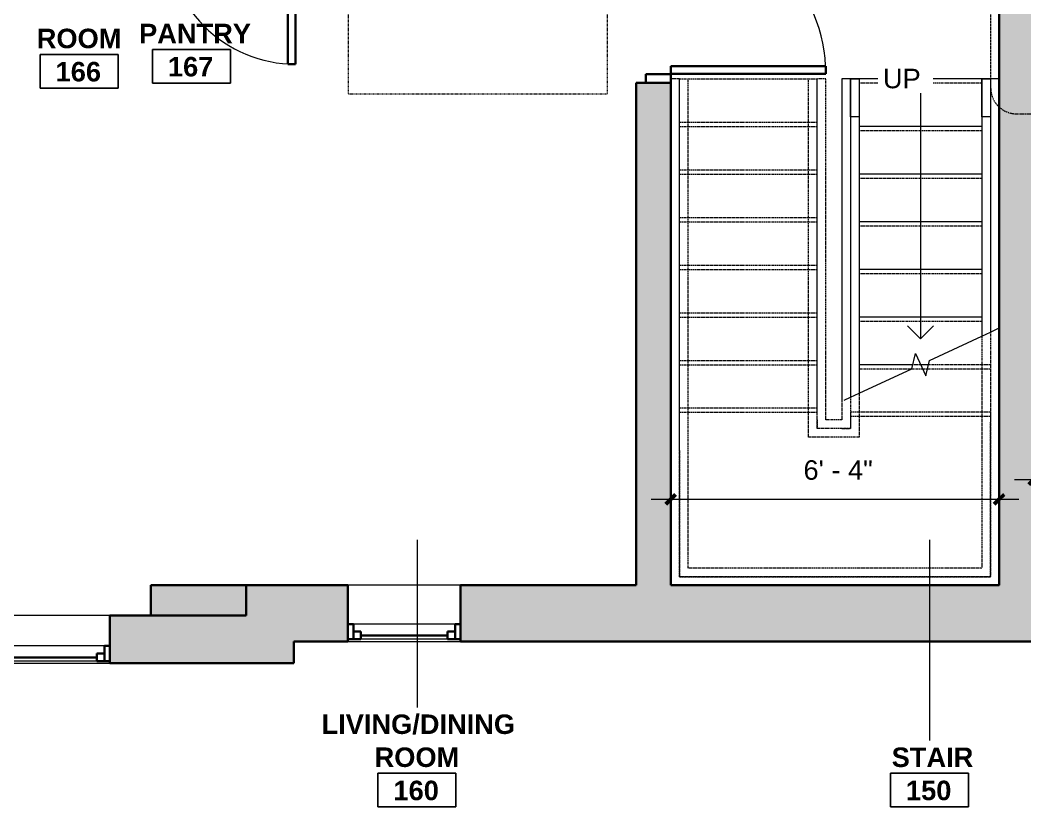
# Model space of a CAD drawing. Header units: inches. Extents: x -545 to 1083, y -2066 to -269.
# Drawn here: x -336.8 to -104.7, y -1958.7 to -1777.1 of the extents above; entities that cross this region are included whole.
import ezdxf

# ---------------------------------------------------------------- set-up
doc = ezdxf.new("R2010")
doc.units = ezdxf.units.IN
doc.header["$MEASUREMENT"] = 0
for name, pattern in [('Dash', [0.25, 0.125, -0.125]), ('Dash Dot 3_16_', [0.3125, 0.1875, -0.0625, 0, -0.0625]), ('Overhead 1_16_', [0.101562, 0.0625, -0.039062])]:
    doc.linetypes.add(name, pattern=pattern)
for name, color, linetype, lineweight in [('A-ANNO-DIMS', 211, 'Continuous', 9), ('A-ANNO-DIMS-48', 211, 'Continuous', 9), ('A-ANNO-SYMB', 150, 'Continuous', 9), ('A-AREA-IDEN', 2, 'Continuous', 9), ('A-DOOR', 31, 'Continuous', 18), ('A-DOOR-FRAM', 31, 'Continuous', 30), ('A-FLOR-HRAL', 11, 'Continuous', 9), ('A-GENM', 13, 'Continuous', 18), ('A-GLAZ', 151, 'Continuous', 18), ('A-WALL', 113, 'Continuous', 18), ('A-WALL-PATT', 111, 'Continuous', 18), ('I-WALL', 2, 'Continuous', 18), ('S-STRS', 31, 'Continuous', 18), ('S-STRS-ANNO', 31, 'Continuous', 9), ('S-STRS-IDEN', 31, 'Continuous', 9), ('S-STRS-MBND', 31, 'Continuous', 18)]:
    doc.layers.add(name, color=color, linetype=linetype, lineweight=lineweight)
doc.styles.add('Arial', font='arial.ttf', dxfattribs={"height": 4.5})
doc.styles.add('Swis721 Lt BT', font='swissl.ttf', dxfattribs={"height": 4.5})
doc.styles.add('Swis721 Lt BT_B', font='', dxfattribs={"height": 4.5})
doc.styles.get('Swis721 Lt BT_B').set_extended_font_data('Swis721 Lt BT', bold=True)
doc.dimstyles.new('OTJ_-_3_32__Linear__1_2__Tolerance', dxfattribs={"dimscale": 12, "dimtxt": 4.748918, "dimasz": 0.1875, "dimexe": 0.375, "dimexo": 0.25, "dimgap": 0.25, "dimtad": 1, "dimdec": 1, "dimrnd": 0.5, "dimzin": 3, "dimdsep": 46, "dimlunit": 4, "dimtxsty": 'Swis721 Lt BT', "dimblk1": 'OBLIQUE', "dimblk2": 'OBLIQUE', "dimsah": 1, "dimcen": 0.09, "dimdle": 0.375, "dimazin": 0, "dimtfac": 1, "dimtdec": 4, "dimtix": 1, "dimtmove": 0, "dimatfit": 3, "dimfxl": 1, "dimtvp": 1, "dimfrac": 2, "dimtolj": 1, "dimtzin": 0, "dimarcsym": 2})

# ---------------------------------------------------------------- blocks, each defined once
blk = doc.blocks.new('Top Rail Type - Top Rail_Internal_-5057285-1ST FLOOR - CONSTRUCTION')
at = {"layer": 'A-FLOR-HRAL'}
for p, q in [((-145, -1790.64), (-143, -1790.64)), ((-145, -1799.44), (-145, -1790.64)), ((-143, -1790.64), (-143, -1799.44)), ((-143, -1799.44), (-145, -1799.44))]:
    blk.add_line(p, q, dxfattribs=at)
blk = doc.blocks.new('Top Rail Type - Top Rail_Internal_-V1-1ST FLOOR - CONSTRUCTION')
at = {"layer": 'A-FLOR-HRAL', "linetype": 'Overhead 1_16_'}
for p, q in [((-154.74, -1790.64), (-152.74, -1790.64)), ((-154.74, -1867.64), (-154.74, -1790.64)), ((-152.74, -1867.64), (-152.74, -1790.64)), ((-143, -1863.24), (-143, -1867.64)), ((-145, -1864.17), (-145, -1867.64)), ((-154.74, -1873.4), (-154.74, -1867.64)), ((-152.74, -1871.4), (-152.74, -1867.64)), ((-145, -1867.64), (-145, -1871.4)), ((-143, -1867.64), (-143, -1873.4)), ((-145, -1871.4), (-152.74, -1871.4)), ((-143, -1873.4), (-154.74, -1873.4))]:
    blk.add_line(p, q, dxfattribs=at)
at = {"layer": 'A-FLOR-HRAL'}
for p, q in [((-143, -1790.64), (-145, -1790.64)), ((-145, -1790.64), (-145, -1864.17)), ((-143, -1790.64), (-143, -1863.24)), ((-145, -1864.17), (-143, -1863.24))]:
    blk.add_line(p, q, dxfattribs=at)
blk = doc.blocks.new('Top Rail Type - Top Rail_Internal_-5057302-1ST FLOOR - CONSTRUCTION')
at = {"layer": 'A-FLOR-HRAL'}
for p, q in [((-114.68, -1790.64), (-112.68, -1790.64)), ((-114.68, -1799.44), (-114.68, -1790.64)), ((-112.68, -1790.64), (-112.68, -1799.44)), ((-112.68, -1799.44), (-114.68, -1799.44))]:
    blk.add_line(p, q, dxfattribs=at)
blk = doc.blocks.new('Top Rail Type - Top Rail_Internal_-V2-1ST FLOOR - CONSTRUCTION')
at = {"layer": 'A-FLOR-HRAL', "linetype": 'Overhead 1_16_'}
for p, q in [((-184.53, -1790.64), (-182.53, -1790.64)), ((-184.53, -1878.64), (-184.53, -1790.64)), ((-182.53, -1878.64), (-182.53, -1790.64)), ((-112.68, -1849.1), (-112.68, -1867.64)), ((-114.68, -1850.04), (-114.68, -1867.64)), ((-114.68, -1867.64), (-114.68, -1903.64)), ((-112.68, -1867.64), (-112.68, -1905.64)), ((-184.53, -1905.64), (-184.53, -1878.64)), ((-182.53, -1903.64), (-182.53, -1878.64)), ((-114.68, -1903.64), (-182.53, -1903.64)), ((-112.68, -1905.64), (-184.53, -1905.64))]:
    blk.add_line(p, q, dxfattribs=at)
at = {"layer": 'A-FLOR-HRAL'}
for p, q in [((-112.68, -1790.64), (-114.68, -1790.64)), ((-114.68, -1790.64), (-114.68, -1850.04)), ((-112.68, -1790.64), (-112.68, -1849.1)), ((-114.68, -1850.04), (-112.68, -1849.1))]:
    blk.add_line(p, q, dxfattribs=at)
blk = doc.blocks.new('extra piece - extra piece-5080210-1ST FLOOR - CONSTRUCTION')
at = {"layer": 'A-WALL', "lineweight": 9}
blk.add_hatch(color=7, dxfattribs=at).paths.add_polyline_path([(-284.58, -1914.58), (-284.58, -1907.52), (-306.63, -1907.52), (-306.63, -1914.58)], flags=0)
at = {"layer": 'A-WALL', "color": 8, "lineweight": 30}
for p, q in [((-284.58, -1907.52), (-306.63, -1907.52)), ((-306.63, -1907.52), (-306.63, -1914.58)), ((-284.58, -1914.58), (-284.58, -1907.52)), ((-306.63, -1914.58), (-284.58, -1914.58))]:
    blk.add_line(p, q, dxfattribs=at)
blk = doc.blocks.new('Window-Double-Hung - 26_ x 56_-5128661-1ST FLOOR - CONSTRUCTION')
at = {"layer": 'A-GLAZ', "color": 8, "lineweight": 30}
for p, q in [((-13, 5.5), (-13, -5.5)), ((-13, 5), (-10, 5)), ((-11.75, 5), (-11.75, 1.5)), ((-10, 5), (-10, 3.25)), ((10, 5), (13, 5)), ((10, 5), (10, 3.25)), ((11.75, 5), (11.75, 1.5)), ((13, -5.5), (13, 5.5)), ((-11.75, 3.25), (-10, 3.25)), ((-10, 4.125), (10, 4.125)), ((11.75, 3.25), (10, 3.25)), ((-13, 1.5), (-11.75, 1.5)), ((11.75, 1.5), (13, 1.5))]:
    blk.add_line(p, q, dxfattribs=at)
at = {"layer": 'A-GLAZ'}
for p, q in [((13, 5.5), (-13, 5.5)), ((-13, -5.5), (13, -5.5))]:
    blk.add_line(p, q, dxfattribs=at)
at = {"layer": 'A-GLAZ', "lineweight": 9}
for p, q in [((-10, 5), (10, 5)), ((-11.75, 1.5), (11.75, 1.5))]:
    blk.add_line(p, q, dxfattribs=at)
blk = doc.blocks.new('Window-Double-Hung - 26_ x 56_-5128865-1ST FLOOR - CONSTRUCTION')
at = {"layer": 'A-GLAZ', "color": 8, "lineweight": 30}
for p, q in [((-13, 6.5), (-13, -6.5)), ((-13, 6), (-10, 6)), ((-11.75, 6), (-11.75, 2.5)), ((-10, 6), (-10, 4.25)), ((-10, 5.125), (10, 5.125)), ((10, 6), (13, 6)), ((10, 6), (10, 4.25)), ((11.75, 6), (11.75, 2.5)), ((13, -6.5), (13, 6.5)), ((-13, 2.5), (-11.75, 2.5)), ((-11.75, 4.25), (-10, 4.25)), ((11.75, 4.25), (10, 4.25)), ((11.75, 2.5), (13, 2.5))]:
    blk.add_line(p, q, dxfattribs=at)
at = {"layer": 'A-GLAZ'}
for p, q in [((13, 6.5), (-13, 6.5)), ((-13, -6.5), (13, -6.5))]:
    blk.add_line(p, q, dxfattribs=at)
at = {"layer": 'A-GLAZ', "lineweight": 9}
for p, q in [((-10, 6), (10, 6)), ((-11.75, 2.5), (11.75, 2.5))]:
    blk.add_line(p, q, dxfattribs=at)
blk = doc.blocks.new('Single Flush - D1 3_ X 8_ - FR-6102084-1ST FLOOR - CONSTRUCTION')
at = {"layer": 'A-DOOR', "lineweight": 30}
for p, q in [((16.15625, 39.8125), (16.15625, 4)), ((17.90625, 39.8125), (16.15625, 39.8125)), ((17.90625, 4), (17.90625, 39.8125)), ((16.15625, 4), (17.90625, 4))]:
    blk.add_line(p, q, dxfattribs=at)
at = {"layer": 'A-DOOR', "lineweight": 9}
blk.add_arc((17.90625, 4), 35.8125, 90, 180.5, dxfattribs=at)
at = {"layer": 'A-DOOR-FRAM'}
for p, q in [((-20, -1.75), (-20, 4)), ((-20, 4), (-18, 4)), ((-18, -1.75), (-18, 4)), ((18.000004, -1.75), (18.000004, 4)), ((18.000004, 4), (20.000004, 4)), ((20.000004, -1.75), (20.000004, 4)), ((-20, -1.75), (-18, -1.75)), ((18.000004, -1.75), (20.000004, -1.75))]:
    blk.add_line(p, q, dxfattribs=at)
blk = doc.blocks.new('Double Flush - D2 5_ X 8_-V20-1ST FLOOR - CONSTRUCTION')
at = {"layer": 'A-DOOR', "lineweight": 30}
for p, q in [((-29.91, 32.06), (-28.16, 32.06)), ((-29.91, 2.25), (-29.91, 32.06)), ((-28.16, 32.06), (-28.16, 2.25)), ((28.16, 32.06), (28.16, 2.25)), ((29.91, 32.06), (28.16, 32.06)), ((29.91, 2.25), (29.91, 32.06)), ((-28.16, 2.25), (-29.91, 2.25)), ((28.16, 2.25), (29.91, 2.25))]:
    blk.add_line(p, q, dxfattribs=at)
at = {"layer": 'A-DOOR', "lineweight": 9}
for centre, start, end in [((-29.91, 2.25), 359.5, 90), ((29.91, 2.25), 90, 180.5)]:
    blk.add_arc(centre, 29.81, start, end, dxfattribs=at)
at = {"layer": 'A-DOOR-FRAM'}
for p, q in [((-32, 2.25), (-30, 2.25)), ((-32, 2.25), (-32, 1.75)), ((-32, 1.75), (-31.5, 1.75)), ((-31.5, -1.75), (-31.5, 1.75)), ((-30, -2.25), (-30, 2.25)), ((30, -2.25), (30, 2.25)), ((30, 2.25), (32, 2.25)), ((31.5, 1.75), (32, 1.75)), ((31.5, -1.75), (31.5, 1.75)), ((32, 2.25), (32, 1.75)), ((-32, -1.75), (-31.5, -1.75)), ((-32, -2.25), (-32, -1.75)), ((-32, -2.25), (-30, -2.25)), ((30, -2.25), (32, -2.25)), ((31.5, -1.75), (32, -1.75)), ((32, -2.25), (32, -1.75))]:
    blk.add_line(p, q, dxfattribs=at)
at = {"layer": 'A-GENM', "linetype": 'Dash', "lineweight": 9}
for p, q in [((-29.91, 55.75), (29.91, 55.75)), ((-29.91, 1.75), (-29.91, 55.75)), ((29.91, 1.75), (29.91, 55.75)), ((29.87, 1.75), (29.91, 1.75)), ((-29.91, -1.75), (-29.91, -31.75)), ((29.87, -1.75), (29.91, -1.75)), ((29.91, -1.75), (29.91, -31.75)), ((-29.91, -38.75), (-29.91, -43.27)), ((29.91, -38.75), (29.91, -43.75)), ((0.09, -43.75), (-27.22, -43.75)), ((0.09, -43.75), (29.91, -43.75))]:
    blk.add_line(p, q, dxfattribs=at)
blk = doc.blocks.new('Single Flush - D1 2_6_ X 8_-6101983-1ST FLOOR - CONSTRUCTION')
at = {"layer": 'A-DOOR', "lineweight": 30}
for p, q in [((13.15625, -1.75), (14.90625, -1.75)), ((13.15625, -31.5625), (13.15625, -1.75)), ((14.90625, -1.75), (14.90625, -31.5625)), ((14.90625, -31.5625), (13.15625, -31.5625))]:
    blk.add_line(p, q, dxfattribs=at)
at = {"layer": 'A-DOOR', "lineweight": 9}
blk.add_arc((14.90625, -1.75), 29.8125, 179.5, 270, dxfattribs=at)
at = {"layer": 'A-DOOR-FRAM'}
for p, q in [((-17, 4), (-17, -1.75)), ((-17, 4), (-15, 4)), ((-15, 4), (-15, -1.75)), ((15.000004, 4), (15.000004, -1.75)), ((15.000004, 4), (17.000004, 4)), ((17.000004, 4), (17.000004, -1.75)), ((-17, -1.75), (-15, -1.75)), ((15.000004, -1.75), (17.000004, -1.75))]:
    blk.add_line(p, q, dxfattribs=at)
blk = doc.blocks.new('Room Tag - Room Name and Number-3379422-1ST FLOOR - CONSTRUCTION')
at = {"layer": 'A-AREA-IDEN'}
for p, q in [((-0.1881, -0.1636), (-0.1881, -0.0018)), ((-0.1881, -0.0018), (0.1869, -0.0018)), ((0.1869, -0.0018), (-0.1881, -0.0018)), ((-0.1881, -0.0018), (-0.1881, -0.1636)), ((0.1869, -0.0018), (0.1869, -0.1636)), ((0.1869, -0.1636), (0.1869, -0.0018)), ((0.1869, -0.1636), (-0.1881, -0.1636)), ((-0.1881, -0.1636), (0.1869, -0.1636))]:
    blk.add_line(p, q, dxfattribs=at)
blk = doc.blocks.new('DIMBLOCK7-1ST FLOOR - CONSTRUCTION')
at = {"layer": 'A-ANNO-DIMS-48'}
for p, q in [((-102.68, -1884.57), (-102.68, -1878.66)), ((61.27, -1884.57), (61.27, -1878.66)), ((-107.18, -1883.16), (65.77, -1883.16)), ((-102.68, -1883.16), (-102.68, -1884.57)), ((61.27, -1883.16), (61.27, -1884.57))]:
    blk.add_line(p, q, dxfattribs=at)
at = {"layer": 'A-ANNO-DIMS-48', "lineweight": 50}
for p, q in [((-102.68, -1883.16), (-103.81, -1884.28)), ((-102.68, -1883.16), (-101.56, -1882.03)), ((61.27, -1883.16), (60.15, -1884.28)), ((61.27, -1883.16), (62.4, -1882.03))]:
    blk.add_line(p, q, dxfattribs=at)
at = {"layer": 'A-ANNO-DIMS-48', "color": 0, "insert": (-29.64, -1874.15), "char_height": 4.5, "width": 21.438, "attachment_point": 1, "line_spacing_factor": 1.005062, "style": 'Swis721 Lt BT'}
blk.add_mtext('13\' - 8"', dxfattribs=at)
blk = doc.blocks.new('_Oblique')
at = {"color": 0, "linetype": 'ByBlock', "lineweight": -2}
blk.add_line((-0.5, -0.5), (0.5, 0.5), dxfattribs=at)
blk = doc.blocks.new('DIMBLOCK13-1ST FLOOR - CONSTRUCTION')
at = {"layer": 'A-ANNO-DIMS-48'}
for p, q in [((-186.53, -1904.64), (-186.53, -1883.21)), ((-110.68, -1904.64), (-110.68, -1883.21)), ((-191.03, -1887.71), (-106.18, -1887.71)), ((-186.53, -1887.71), (-186.53, -1904.64)), ((-110.68, -1887.71), (-110.68, -1904.64))]:
    blk.add_line(p, q, dxfattribs=at)
at = {"layer": 'A-ANNO-DIMS-48', "lineweight": 50}
for p, q in [((-186.53, -1887.71), (-187.66, -1888.84)), ((-186.53, -1887.71), (-185.41, -1886.59)), ((-110.68, -1887.71), (-111.81, -1888.84)), ((-110.68, -1887.71), (-109.56, -1886.59))]:
    blk.add_line(p, q, dxfattribs=at)
at = {"layer": 'A-ANNO-DIMS-48', "color": 0, "insert": (-155.88, -1878.71), "char_height": 4.5, "width": 17.4579, "attachment_point": 1, "line_spacing_factor": 1.005062, "style": 'Swis721 Lt BT'}
blk.add_mtext('6\' - 4"', dxfattribs=at)

msp = doc.modelspace()

# ---------------------------------------------------------------- hatches: boundary and pattern name
at = {"layer": 'A-WALL-PATT', "lineweight": 9}
h = msp.add_hatch(color=7, dxfattribs=at)
h.paths.add_polyline_path([(-102.68, -1907.52), (-102.68, -1735.59), (-110.68, -1735.59), (-110.68, -1907.52)], flags=0)
h.paths.add_polyline_path([(-102.68, -1701.59), (-102.68, -1697.72), (-110.68, -1697.72), (-110.68, -1701.59), (-103.31, -1701.59)], flags=0)
for points in [[(-186.53, -1907.52), (-186.53, -1791.57), (-194.53, -1791.57), (-194.53, -1907.52)], [(-273.58, -1925.58), (-273.58, -1907.52), (-284.58, -1907.52), (-284.58, -1925.58)]]:
    msp.add_hatch(color=7, dxfattribs=at).paths.add_polyline_path(points, flags=0)
h = msp.add_hatch(color=7, dxfattribs=at)
h.paths.add_polyline_path([(335.08, -1920.52), (335.08, -1914.91), (351.7, -1914.91), (351.7, -1907.52), (201.05, -1907.52), (201.05, -1920.52), (264.7, -1920.52)], flags=0)
h.paths.add_polyline_path([(133.05, -1920.52), (180.05, -1920.52), (180.05, -1907.52), (96.69, -1907.52), (96.69, -1920.52), (120.05, -1920.52)], flags=0)
h.paths.add_polyline_path([(39.71, -1920.52), (75.69, -1920.52), (75.69, -1907.52), (-16.56, -1907.52), (-16.56, -1920.52)], flags=0)
h.paths.add_polyline_path([(-64.92, -1920.52), (-37.56, -1920.52), (-37.56, -1907.52), (-235.08, -1907.52), (-235.08, -1920.52), (-73.81, -1920.52), (-73.81, -1916.91), (-64.92, -1916.91)], flags=0)
h.paths.add_polyline_path([(-261.08, -1920.52), (-261.08, -1907.52), (-273.58, -1907.52), (-273.58, -1920.52)], flags=0)
h = msp.add_hatch(color=7, dxfattribs=at)
h.paths.add_polyline_path([(-284.58, -1925.58), (-284.58, -1914.58), (-316.08, -1914.58), (-316.08, -1925.58)], flags=0)
h.paths.add_polyline_path([(-410.27, -1925.58), (-401.3, -1925.58), (-401.3, -1914.58), (-422.3, -1914.58), (-422.3, -1925.58)], flags=0)
h.paths.add_polyline_path([(-342.08, -1925.58), (-342.08, -1914.58), (-375.3, -1914.58), (-375.3, -1925.58)], flags=0)
h.paths.add_polyline_path([(-456.3, -1925.58), (-456.3, -1914.58), (-476.17, -1914.58), (-476.17, -1925.58)], flags=0)
h.paths.add_polyline_path([(-502.17, -1925.58), (-502.17, -1914.58), (-520.17, -1914.58), (-520.17, -1925.58)], flags=0)

# ---------------------------------------------------------------- linework, layer by layer
at = {"layer": 'A-ANNO-SYMB', "linetype": 'Dash Dot 3_16_'}
for p, q in [((-112.65, -1687.04), (-112.65, -1792.74)), ((-106.65, -1798.74), (15.66, -1798.74))]:
    msp.add_line(p, q, dxfattribs=at)
msp.add_arc((-106.65, -1792.74), 6, 180, 270, dxfattribs=at)
at = {"layer": 'A-AREA-IDEN'}
for p, q in [((-245.12, -1897.07), (-245.11, -1935.76)), ((-126.79, -1897.05), (-126.79, -1943.4))]:
    msp.add_line(p, q, dxfattribs=at)
at = {"layer": 'A-WALL', "color": 8, "lineweight": 30}
for p, q in [((-261.08, -1907.52), (-284.58, -1907.52)), ((-284.58, -1907.52), (-284.58, -1914.58)), ((-194.53, -1907.52), (-235.08, -1907.52)), ((-110.68, -1907.52), (-186.53, -1907.52)), ((-284.58, -1914.58), (-316.08, -1914.58)), ((-273.58, -1920.52), (-261.08, -1920.52)), ((-273.58, -1925.58), (-273.58, -1920.52)), ((-235.08, -1920.52), (-86.81, -1920.52)), ((-316.08, -1925.58), (-273.58, -1925.58))]:
    msp.add_line(p, q, dxfattribs=at)
at = {"layer": 'I-WALL', "color": 8, "lineweight": 30}
for p, q in [((-110.68, -1735.59), (-110.68, -1907.52)), ((-186.53, -1791.57), (-194.53, -1791.57)), ((-194.53, -1791.57), (-194.53, -1907.52)), ((-186.53, -1907.52), (-186.53, -1791.57))]:
    msp.add_line(p, q, dxfattribs=at)
at = {"layer": 'S-STRS', "lineweight": 9}
for p, q in [((-145, -1790.64), (-147, -1790.64)), ((-147, -1790.64), (-147, -1865.1)), ((-114.68, -1790.64), (-143, -1790.64)), ((-110.68, -1790.64), (-112.68, -1790.64)), ((-114.68, -1801.64), (-143, -1801.64)), ((-114.68, -1812.64), (-143, -1812.64)), ((-114.68, -1823.64), (-143, -1823.64)), ((-114.68, -1834.64), (-143, -1834.64)), ((-114.68, -1845.64), (-143, -1845.64)), ((-130.65, -1856.64), (-143, -1856.64)), ((-127.03, -1856.64), (-128.84, -1856.64))]:
    msp.add_line(p, q, dxfattribs=at)
at = {"layer": 'S-STRS', "linetype": 'Overhead 1_16_', "lineweight": 9}
for p, q in [((-114.68, -1791.64), (-143, -1791.64)), ((-114.68, -1802.64), (-143, -1802.64)), ((-114.68, -1813.64), (-143, -1813.64)), ((-114.68, -1824.64), (-143, -1824.64)), ((-114.68, -1835.64), (-143, -1835.64)), ((-114.68, -1846.64), (-143, -1846.64)), ((-130.98, -1857.64), (-143, -1857.64)), ((-127.27, -1857.64), (-128.37, -1857.64))]:
    msp.add_line(p, q, dxfattribs=at)
at = {"layer": 'S-STRS-ANNO'}
for p, q in [((-128.84, -1790.64), (-128.84, -1801.64)), ((-128.84, -1801.64), (-128.84, -1812.64)), ((-128.84, -1812.64), (-128.84, -1823.64)), ((-128.84, -1823.64), (-128.84, -1834.64)), ((-128.84, -1834.64), (-128.84, -1845.64)), ((-128.84, -1845.64), (-128.84, -1850.64)), ((-128.84, -1850.64), (-131.84, -1847.64)), ((-128.84, -1850.64), (-125.84, -1847.64))]:
    msp.add_line(p, q, dxfattribs=at)
at = {"layer": 'S-STRS-MBND', "linetype": 'Overhead 1_16_', "lineweight": 9}
for p, q in [((-184.53, -1790.64), (-186.53, -1790.64)), ((-186.53, -1876.47), (-186.53, -1790.64)), ((-184.53, -1876.47), (-184.53, -1790.64)), ((-184.53, -1790.64), (-152.74, -1790.64)), ((-150.74, -1790.64), (-152.74, -1790.64)), ((-152.74, -1869.4), (-152.74, -1790.64)), ((-150.74, -1869.4), (-150.74, -1790.64)), ((-184.53, -1800.64), (-152.74, -1800.64)), ((-184.53, -1801.64), (-152.74, -1801.64)), ((-184.53, -1811.64), (-152.74, -1811.64)), ((-184.53, -1812.64), (-152.74, -1812.64)), ((-184.53, -1822.64), (-152.74, -1822.64)), ((-184.53, -1823.64), (-152.74, -1823.64)), ((-184.53, -1833.64), (-152.74, -1833.64)), ((-184.53, -1834.64), (-152.74, -1834.64)), ((-184.53, -1844.64), (-152.74, -1844.64)), ((-184.53, -1845.64), (-152.74, -1845.64)), ((-112.68, -1849.1), (-112.68, -1869.81)), ((-184.53, -1855.64), (-152.74, -1855.64)), ((-110.68, -1856.06), (-110.68, -1869.81)), ((-184.53, -1856.64), (-152.74, -1856.64)), ((-128.37, -1857.64), (-130.98, -1857.64)), ((-128.84, -1856.64), (-130.65, -1856.64)), ((-112.68, -1857.64), (-127.27, -1857.64)), ((-112.68, -1856.64), (-127.03, -1856.64)), ((-147, -1865.1), (-147, -1869.4)), ((-145, -1864.17), (-145, -1871.4)), ((-184.53, -1866.64), (-152.74, -1866.64)), ((-184.53, -1867.64), (-152.74, -1867.64)), ((-112.68, -1867.64), (-145, -1867.64)), ((-152.74, -1869.4), (-152.74, -1871.4)), ((-147, -1869.4), (-150.74, -1869.4)), ((-112.68, -1868.64), (-145, -1868.64)), ((-112.68, -1905.64), (-112.68, -1869.81)), ((-110.68, -1907.64), (-110.68, -1869.81)), ((-147, -1871.4), (-152.74, -1871.4)), ((-147, -1871.4), (-145, -1871.4)), ((-186.53, -1876.47), (-186.53, -1907.64)), ((-184.53, -1876.47), (-184.53, -1905.64)), ((-184.53, -1905.64), (-112.68, -1905.64)), ((-186.53, -1907.64), (-110.68, -1907.64))]:
    msp.add_line(p, q, dxfattribs=at)
at = {"layer": 'S-STRS-MBND', "lineweight": 9}
for p, q in [((-112.68, -1849.1), (-110.68, -1848.17)), ((-126.8, -1855.69), (-114.68, -1850.04)), ((-130.88, -1857.59), (-130.03, -1854.09)), ((-130.03, -1854.09), (-127.65, -1859.19)), ((-127.65, -1859.19), (-126.8, -1855.69)), ((-143, -1863.24), (-130.88, -1857.59)), ((-146.47, -1864.86), (-145, -1864.17))]:
    msp.add_line(p, q, dxfattribs=at)

# ---------------------------------------------------------------- block references
at = {"layer": 'A-AREA-IDEN', "xscale": 47.99999999999997, "yscale": 47.99999999999997, "zscale": 47.99999999999997}
for p in [(-297.2, -1783.8), (-323.14, -1784.95), (-245.12, -1950.88), (-126.76, -1950.88)]:
    msp.add_blockref('Room Tag - Room Name and Number-3379422-1ST FLOOR - CONSTRUCTION', p, dxfattribs=at)
at = {"layer": 'A-DOOR'}
for name, p, rotation in [('Double Flush - D2 5_ X 8_-V20-1ST FLOOR - CONSTRUCTION', (-231.11, -1738.45), 180), ('Single Flush - D1 3_ X 8_ - FR-6102084-1ST FLOOR - CONSTRUCTION', (-190.53, -1771.57), 269.9999999999999)]:
    msp.add_blockref(name, p, dxfattribs=dict(at, rotation=rotation))
msp.add_blockref('Single Flush - D1 2_6_ X 8_-6101983-1ST FLOOR - CONSTRUCTION', (-288.11, -1755.69), dxfattribs=at)
at = {"layer": 'A-FLOR-HRAL'}
for name in ['Top Rail Type - Top Rail_Internal_-V2-1ST FLOOR - CONSTRUCTION', 'Top Rail Type - Top Rail_Internal_-V1-1ST FLOOR - CONSTRUCTION', 'Top Rail Type - Top Rail_Internal_-5057285-1ST FLOOR - CONSTRUCTION', 'Top Rail Type - Top Rail_Internal_-5057302-1ST FLOOR - CONSTRUCTION']:
    msp.add_blockref(name, (0, 0), dxfattribs=at)
at = {"layer": 'A-GLAZ', "rotation": 180}
for name, p in [('Window-Double-Hung - 26_ x 56_-5128865-1ST FLOOR - CONSTRUCTION', (-248.08, -1914.02)), ('Window-Double-Hung - 26_ x 56_-5128661-1ST FLOOR - CONSTRUCTION', (-329.08, -1920.08))]:
    msp.add_blockref(name, p, dxfattribs=at)
at = {"layer": 'A-WALL', "lineweight": 9}
msp.add_blockref('extra piece - extra piece-5080210-1ST FLOOR - CONSTRUCTION', (0, 0), dxfattribs=at)

# ---------------------------------------------------------------- texts
at = {"layer": 'A-AREA-IDEN', "char_height": 4.5, "attachment_point": 1, "style": 'Swis721 Lt BT_B'}
for s, insert, width in [('ROOM', (-332.95, -1779.08), 23.7855), ('PANTRY', (-309.32, -1777.94), 29.2395), ('166', (-328.59, -1786.75), 12.726), ('167', (-302.65, -1785.6), 12.726), ('LIVING/DINING', (-267.18, -1937.39), 53.328), ('ROOM', (-254.93, -1945.01), 23.7855), ('STAIR', (-135.51, -1945.02), 21.0585), ('160', (-250.57, -1952.68), 12.726), ('150', (-132.21, -1952.68), 12.726)]:
    msp.add_mtext(s, dxfattribs=dict(at, insert=insert, width=width))

# ---------------------------------------------------------------- dimensions: what is measured, and where the dimension line sits
at = {"layer": 'A-ANNO-DIMS'}
for base, p1, p2, override, picture, middle in [((61.2711, -1883.1573), (-102.6802, -1881.5663), (61.2711, -1881.5663), {"dimpost": '<>', "dimfxl": 163.951319}, 'DIMBLOCK7-1ST FLOOR - CONSTRUCTION', (-20.7045, -1877.8447)), ((-110.6802, -1887.7145), (-186.5311, -1907.6373), (-110.6802, -1907.6373), {"dimpost": '<>', "dimfxl": 75.85096}, 'DIMBLOCK13-1ST FLOOR - CONSTRUCTION', (-148.6057, -1882.4019))]:
    dim = msp.add_linear_dim(base=base, p1=p1, p2=p2, dimstyle='OTJ_-_3_32__Linear__1_2__Tolerance', override=override, dxfattribs=at)
    dim.commit()
    dim.dimension.update_dxf_attribs({"geometry": picture, "text_midpoint": middle})

# ---------------------------------------------------------------- next in the draw order: texts
at = {"layer": 'S-STRS-IDEN', "insert": (-137.53, -1788.33), "char_height": 4.5, "width": 10.4255, "attachment_point": 1, "line_spacing_factor": 0.941778, "style": 'Arial', "bg_fill": 3, "box_fill_scale": 1.25, "bg_fill_color": 256, "bg_fill_true_color": 13158600, "bg_fill_transparency": 0}
msp.add_mtext('UP', dxfattribs=at)

doc.saveas('drawing.dxf')
